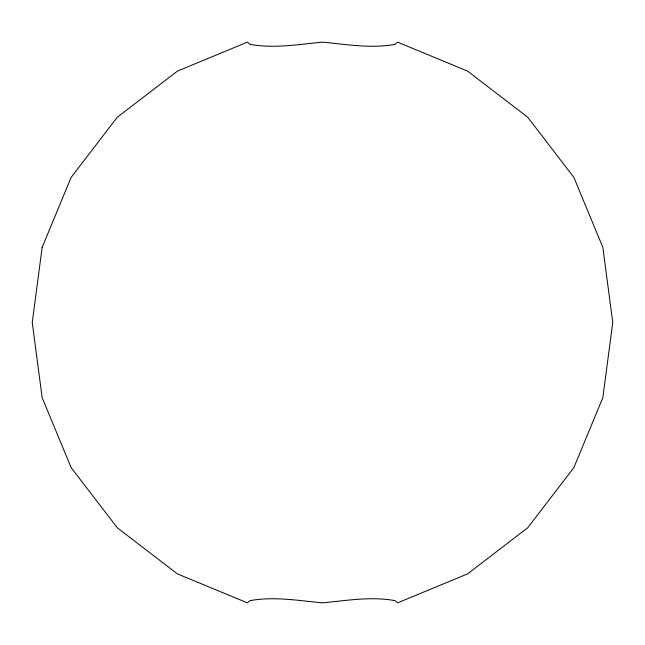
<?xml version="1.0" encoding="UTF-8"?>
<svg xmlns="http://www.w3.org/2000/svg" width="645" height="645" viewBox="0 0 645 645"><rect width="100%" height="100%" fill="white"/><g stroke="black" fill="none" stroke-linecap="round" stroke-linejoin="round"><path stroke-width="0.97" d="M42.143 247.382L32.25 322.5L42.143 397.618L71.135 467.625L117.261 527.739L177.375 573.865L247.382 602.857L249.962 600.64C273.932 596.27 298.514 600.568 322.5 602.865C346.486 600.551 371.069 596.27 395.038 600.64L397.602 602.857L467.625 573.865L527.739 527.739L573.865 467.625L602.857 397.618L612.75 322.5L602.857 247.382L573.865 177.375L527.739 117.261L467.625 71.135L397.618 42.143L395.038 44.36C371.069 48.73 346.486 44.432 322.5 42.135C298.514 44.449 273.932 48.73 249.962 44.36L247.398 42.143L177.375 71.135L117.261 117.261L71.135 177.375L42.143 247.382"/></g></svg>
